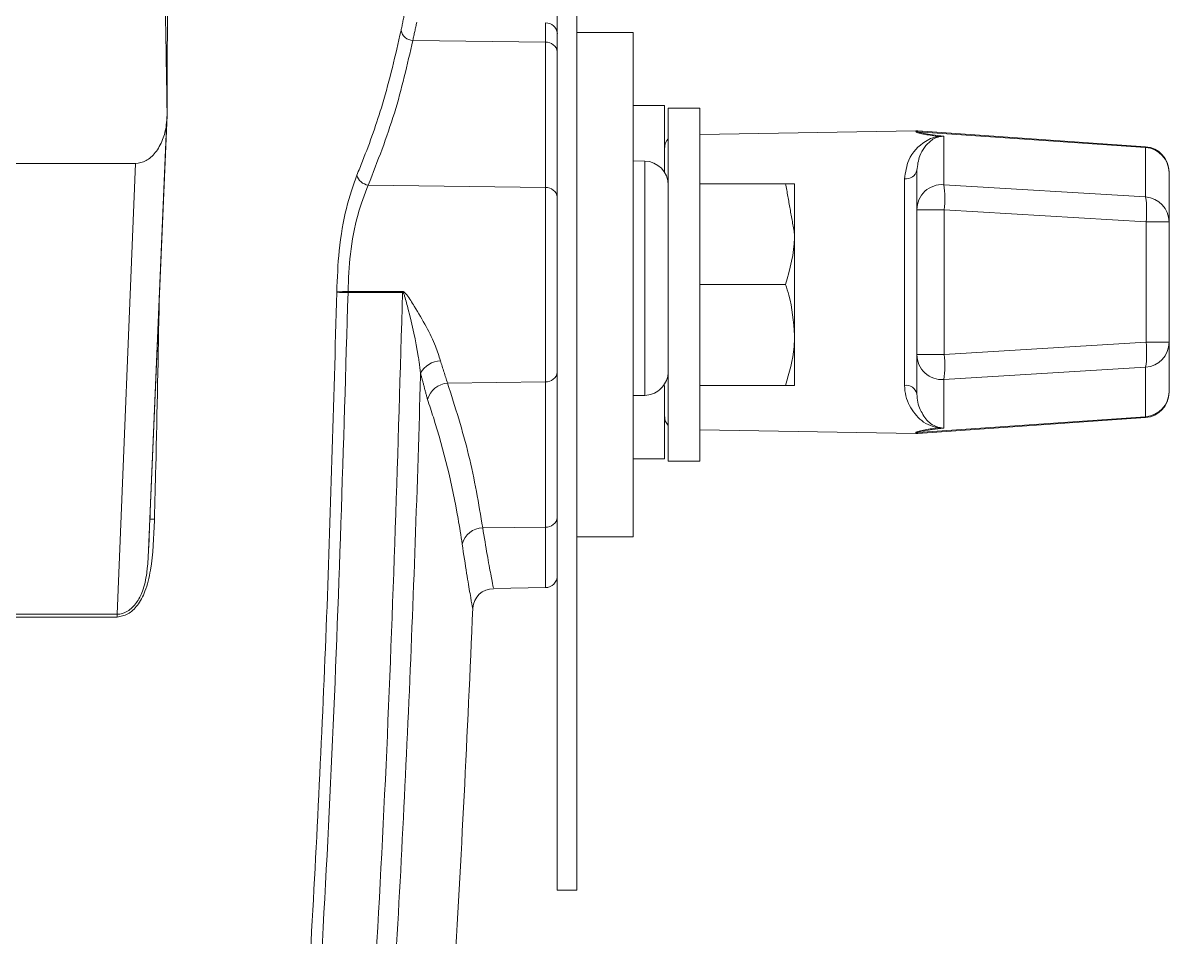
# Model space of a CAD drawing. Extents: x 11 to 120, y 2 to 94.
# Drawn here: x 57.562 to 60.403, y 8.706 to 10.971 of the extents above; entities that cross this region are included whole.
import ezdxf

# ---------------------------------------------------------------- set-up
doc = ezdxf.new("R2010")
doc.units = 0
doc.header["$MEASUREMENT"] = 0
doc.linetypes.add('SLD-Solid', pattern=[0])
doc.layers.add('OBJECT', color=7, linetype='CONTINUOUS')

msp = doc.modelspace()

# ---------------------------------------------------------------- linework, layer by layer
at = {"layer": 'OBJECT', "color": 7, "linetype": 'SLD-Solid', "lineweight": 15}
for p, q in [((58.8865, 11.6225), (58.8865, 8.8225)), ((58.9345, 11.6225), (58.9345, 8.8225)), ((58.857, 10.9229), (58.857, 10.9708)), ((58.9345, 10.9475), (59.0745, 10.9475)), ((59.0745, 10.9475), (59.0745, 9.6975)), ((58.5284, 10.9275), (58.857, 10.9229)), ((58.857, 10.5629), (58.857, 10.9229)), ((59.1525, 10.7663), (59.0745, 10.7663)), ((59.1525, 10.7652), (59.1525, 10.7663)), ((59.1525, 10.6004), (59.1525, 10.7652)), ((57.9195, 10.7425), (57.877, 9.7413)), ((59.2395, 10.76), (59.1615, 10.76)), ((59.1615, 10.76), (59.1615, 9.885)), ((59.2395, 10.76), (59.2395, 9.885)), ((57.8735, 9.6648), (57.9189, 10.7343)), ((59.7748, 10.7037), (59.2395, 10.6944)), ((59.7748, 10.7015), (59.7748, 10.7037)), ((60.3444, 10.6641), (59.7802, 10.7036)), ((59.7802, 10.7036), (59.7802, 10.7013)), ((60.3444, 10.6621), (59.7802, 10.7013)), ((59.8444, 10.6904), (59.8444, 10.5701)), ((60.3444, 10.6621), (60.3444, 10.6641)), ((60.3444, 10.5398), (60.3444, 10.6621)), ((59.1031, 10.6288), (59.0745, 10.6295)), ((59.1031, 10.0482), (59.1031, 10.6288)), ((57.4523, 10.6225), (57.8412, 10.6225)), ((57.8412, 10.6225), (57.7959, 9.506)), ((59.7775, 10.5082), (59.7775, 10.6059)), ((60.4025, 10.6018), (60.4025, 10.6001)), ((60.4025, 10.6001), (60.4025, 10.4778)), ((58.418, 10.5691), (58.857, 10.5629)), ((59.2395, 10.5725), (59.4522, 10.5725)), ((59.4745, 10.4475), (59.4745, 10.5725)), ((59.7468, 10.073), (59.7468, 10.5846)), ((59.8444, 10.5701), (60.3444, 10.5398)), ((58.857, 10.0821), (58.857, 10.5629)), ((59.7775, 10.1494), (59.7775, 10.5082)), ((59.8455, 10.5082), (59.7775, 10.5082)), ((59.8455, 10.5082), (59.8455, 10.1494)), ((60.3455, 10.4778), (59.8455, 10.5082)), ((60.3455, 10.1798), (60.3455, 10.4778)), ((60.4025, 10.4778), (60.3455, 10.4778)), ((60.4025, 10.4778), (60.4025, 10.1798)), ((59.4745, 10.1975), (59.4745, 10.4475)), ((59.2395, 10.3225), (59.4522, 10.3225)), ((58.5032, 10.3054), (58.5032, 10.3032)), ((59.4745, 10.1975), (59.4745, 10.0725)), ((59.8455, 10.1494), (60.3455, 10.1798)), ((60.4025, 10.1798), (60.3455, 10.1798)), ((60.4025, 10.1798), (60.4025, 10.0574)), ((59.8455, 10.1494), (59.7775, 10.1494)), ((59.7775, 10.0516), (59.7775, 10.1494)), ((60.3444, 10.1178), (59.8444, 10.0874)), ((60.3444, 9.9954), (60.3444, 10.1178)), ((59.8444, 10.0874), (59.8444, 9.9672)), ((58.6143, 10.0787), (58.857, 10.0821)), ((58.857, 9.7221), (58.857, 10.0821)), ((59.1525, 9.8913), (59.1525, 10.073)), ((59.2395, 10.0725), (59.4522, 10.0725)), ((60.4025, 10.0574), (60.4025, 10.0558)), ((60.3444, 9.9954), (59.7802, 9.9562)), ((59.7802, 9.954), (60.3444, 9.9934)), ((60.3444, 9.9934), (60.3444, 9.9954)), ((59.2395, 9.9632), (59.7748, 9.9538)), ((59.7748, 9.9538), (59.7748, 9.9561)), ((59.7802, 9.9562), (59.7802, 9.954)), ((59.0745, 9.8913), (59.1525, 9.8913)), ((59.1615, 9.885), (59.2395, 9.885)), ((58.7017, 9.72), (58.857, 9.7221)), ((58.857, 9.572), (58.857, 9.7221)), ((59.0745, 9.6975), (58.9345, 9.6975)), ((58.7281, 9.5698), (58.857, 9.572)), ((58.8865, 8.8225), (58.9345, 8.8225))]:
    msp.add_line(p, q, dxfattribs=at)
for centre, radius, start, end in [((58.8585, 10.9427), 0.0281, 4.3941, 92.9761), ((58.529, 10.9579), 0.0303, 191.2984, 268.9115), ((58.8593, 10.8957), 0.0274, 6.912, 94.7909), ((59.1838, 10.6622), 0.0312, 135.3979, 180), ((59.7759, 10.6412), 0.0625, 86, 91), ((59.7759, 10.6386), 0.0629, 86.0241, 90.994), ((59.8329, 10.6987), 0.00986, 246.0724, 266.1666), ((60.34, 10.6018), 0.0625, 0, 86), ((60.3402, 10.6), 0.0623, 0.1579, 86.1884), ((59.1015, 10.5688), 0.06, 0, 88.5), ((59.7506, 10.6119), 0.0276, 262.0903, 347.5174), ((58.4221, 10.6024), 0.0335, 194.9866, 262.8937), ((59.8398, 10.508), 0.0623, 85.8442, 179.8097), ((59.6169, 10.5351), 0.2301, 353.2667, 8.7439), ((58.8593, 10.5357), 0.0274, 6.912, 94.7909), ((60.1169, 10.5048), 0.2301, 353.2667, 8.7439), ((60.3402, 10.4776), 0.0623, 0.1579, 86.1884), ((58.3616, 10.0606), 0.2448, 88.5658, 95.0902), ((58.3416, 9.3334), 0.9701, 88.4561, 90.1013), ((60.1169, 10.1528), 0.2301, 351.2561, 6.7333), ((60.3402, 10.1799), 0.0623, 273.8116, 359.8421), ((59.8398, 10.1496), 0.0623, 180.1903, 274.1558), ((59.6169, 10.1224), 0.2301, 351.2561, 6.7333), ((58.6006, 10.0732), 0.0611, 93.592, 150.4439), ((58.8593, 10.1094), 0.0274, 265.2091, 353.088), ((58.6198, 10.0212), 0.0578, 95.5328, 162.7293), ((59.7506, 10.0457), 0.0276, 12.4826, 97.9097), ((60.3402, 10.0576), 0.0623, 273.8116, 359.8421), ((60.34, 10.0558), 0.0625, 274, 0), ((59.1838, 9.9954), 0.0312, 180, 224.6021), ((59.7759, 10.019), 0.0629, 269.006, 273.9759), ((59.7759, 10.0163), 0.0625, 269, 274), ((59.8329, 9.9589), 0.00986, 93.8334, 113.9276), ((58.8593, 9.7494), 0.0274, 265.2091, 353.088), ((58.7017, 9.6674), 0.0525, 89.9347, 166.192), ((58.8565, 9.602), 0.03, 271, 0), ((58.7272, 9.5191), 0.05, 88.6793, 177.9452), ((8.0605, 11.6225), 50.66, 356.57061, 357.62256), ((57.8709, 9.4965), 0.0756, 172.7505, 178.1191)]:
    msp.add_arc(centre, radius, start, end, dxfattribs=at)
for centre, major_axis, start_param, end_param in [((65.7351, 10.2874), (5.9549, -0.4139), 3.142107, 3.289008), ((65.7351, 10.3701), (5.9549, 0.4139), 2.994177, 3.141079)]:
    msp.add_ellipse(centre, major_axis=major_axis, ratio=0.007395, start_param=start_param, end_param=end_param, dxfattribs=at)
for points, knots in [([(57.9195, 10.7425), (57.9185, 10.8029), (57.9166, 10.9216), (57.9138, 11.1001), (57.9113, 11.2781), (57.9095, 11.4527), (57.9092, 11.5676), (57.9091, 11.6225)], [0, 0, 0, 0, 0.206019, 0.404831, 0.608657, 0.812864, 1, 1, 1, 1]), ([(58.3897, 10.5937), (58.3945, 10.6053), (58.4182, 10.6636), (58.4602, 10.7825), (58.4852, 10.891), (58.4992, 10.9519)], [0, 0, 0, 0, 0.098894, 0.494584, 1, 1, 1, 1]), ([(58.5284, 10.9275), (58.5147, 10.8673), (58.4872, 10.7467), (58.4411, 10.6284), (58.418, 10.5691)], [0, 0, 0, 0, 0.499048, 1, 1, 1, 1]), ([(57.8412, 10.6225), (57.8501, 10.624), (57.8678, 10.627), (57.8915, 10.6482), (57.9091, 10.6794), (57.9179, 10.7131), (57.919, 10.7343), (57.9195, 10.7425)], [0, 0, 0, 0, 0.217939, 0.435238, 0.661578, 0.868608, 1, 1, 1, 1]), ([(59.7468, 10.5846), (59.7493, 10.6007), (59.7555, 10.6408), (59.7859, 10.6705), (59.8123, 10.6856), (59.8247, 10.6886), (59.8289, 10.6896)], [0, 0, 0, 0, 0.316207, 0.785839, 0.927566, 1, 1, 1, 1]), ([(59.8289, 10.6896), (59.8166, 10.6916), (59.7978, 10.6945), (59.7823, 10.698), (59.7761, 10.7), (59.7753, 10.7009), (59.7748, 10.7015)], [0, 0, 0, 0, 0.495881, 0.76116, 0.830865, 1, 1, 1, 1]), ([(59.8322, 10.6888), (59.8294, 10.6879), (59.8205, 10.6851), (59.8036, 10.6726), (59.7834, 10.6495), (59.7792, 10.6183), (59.7775, 10.6059)], [0, 0, 0, 0, 0.064646, 0.203963, 0.682761, 1, 1, 1, 1]), ([(59.8289, 10.6896), (59.8339, 10.6901), (59.8391, 10.6905), (59.8442, 10.6904), (59.8444, 10.6904)], [0, 0, 0, 0, 0.976245, 1, 1, 1, 1]), ([(59.8444, 10.6904), (59.8443, 10.6904), (59.8403, 10.6902), (59.8362, 10.6895), (59.8322, 10.6888)], [0, 0, 0, 0, 0.023654, 1, 1, 1, 1]), ([(58.3399, 10.3044), (58.3413, 10.3388), (58.3441, 10.4121), (58.3626, 10.5167), (58.3807, 10.5681), (58.3897, 10.5937)], [0, 0, 0, 0, 0.305965, 0.653687, 1, 1, 1, 1]), ([(58.418, 10.5691), (58.4089, 10.5458), (58.3907, 10.4992), (58.372, 10.4037), (58.3691, 10.3367), (58.3678, 10.3053)], [0, 0, 0, 0, 0.347843, 0.695317, 1, 1, 1, 1]), ([(59.4745, 10.5725), (59.4745, 10.5725), (59.4742, 10.5725), (59.4628, 10.5725), (59.4522, 10.5725)], [0, 0, 0, 0, 0.070214, 1, 1, 1, 1]), ([(59.4745, 10.4475), (59.4745, 10.4446), (59.4742, 10.4024), (59.4628, 10.361), (59.4522, 10.3225)], [0, 0, 0, 0, 0.070214, 1, 1, 1, 1]), ([(59.4522, 10.3225), (59.455, 10.3139), (59.4681, 10.2732), (59.4717, 10.2309), (59.4745, 10.1975)], [0, 0, 0, 0, 0.211001, 1, 1, 1, 1]), ([(57.9, 10.2846), (57.8974, 10.147), (57.8939, 9.9661), (57.8891, 9.7853), (57.8879, 9.742)], [0, 0, 0, 0, 0.760607, 1, 1, 1, 1]), ([(58.0156, 5.7356), (58.0179, 5.7554), (58.0298, 5.8547), (58.0781, 6.2719), (58.1475, 6.945), (58.2206, 7.8151), (58.2754, 8.6435), (58.3168, 9.473), (58.3322, 10.0267), (58.3399, 10.3035)], [0, 0, 0, 0, 0.013096, 0.06548, 0.275026, 0.456159, 0.637292, 0.818646, 1, 1, 1, 1]), ([(58.3678, 10.3032), (58.3565, 9.9219), (58.3339, 9.1591), (58.2646, 8.0156), (58.1717, 6.8728), (58.086, 6.1127), (58.0431, 5.7325)], [0, 0, 0, 0, 0.249637, 0.499418, 0.749636, 1, 1, 1, 1]), ([(58.1686, 5.6388), (58.2126, 6.0256), (58.3007, 6.7994), (58.3965, 7.9646), (58.4681, 9.1327), (58.4915, 9.913), (58.5032, 10.3032)], [0, 0, 0, 0, 0.249629, 0.499406, 0.749629, 1, 1, 1, 1]), ([(58.3678, 10.3053), (58.3957, 10.3054), (58.4409, 10.3054), (58.486, 10.3054), (58.5032, 10.3054)], [0, 0, 0, 0, 0.619548, 1, 1, 1, 1]), ([(58.5032, 10.3032), (58.4834, 10.3032), (58.4383, 10.3032), (58.3932, 10.3032), (58.3678, 10.3032)], [0, 0, 0, 0, 0.43736, 1, 1, 1, 1]), ([(58.5032, 10.3054), (58.5038, 10.3054), (58.5052, 10.3052), (58.509, 10.3028), (58.5187, 10.2908), (58.5465, 10.2453), (58.5798, 10.1888), (58.5931, 10.1459), (58.5968, 10.1342)], [0, 0, 0, 0, 0.008656, 0.020056, 0.062766, 0.226499, 0.787566, 1, 1, 1, 1]), ([(58.5032, 10.3032), (58.5033, 10.3032), (58.5036, 10.3032), (58.5044, 10.3027), (58.5064, 10.2998), (58.5108, 10.2856), (58.5244, 10.2332), (58.5368, 10.1783), (58.545, 10.1263), (58.5465, 10.1125), (58.5475, 10.1033)], [0, 0, 0, 0, 0.001968, 0.004635, 0.012569, 0.051252, 0.215812, 0.788411, 0.858959, 1, 1, 1, 1]), ([(59.4745, 10.1975), (59.4743, 10.1877), (59.4732, 10.1454), (59.4613, 10.1042), (59.4522, 10.0725)], [0, 0, 0, 0, 0.231849, 1, 1, 1, 1]), ([(58.5475, 10.1033), (58.5465, 10.0684), (58.5417, 9.8934), (58.5263, 9.4387), (58.4937, 8.7394), (58.4331, 7.8015), (58.3465, 6.7653), (58.2604, 6.0107), (58.2173, 5.6333)], [0, 0, 0, 0, 0.023416, 0.117081, 0.304444, 0.491808, 0.745904, 1, 1, 1, 1]), ([(59.1615, 10.1082), (59.1615, 10.108), (59.1615, 10.1036), (59.1602, 10.0925), (59.1535, 10.076), (59.1402, 10.061), (59.1229, 10.0506), (59.1097, 10.049), (59.1031, 10.0482)], [0, 0, 0, 0, 0.004673, 0.146673, 0.365341, 0.578501, 0.789207, 1, 1, 1, 1]), ([(58.6143, 10.0787), (58.6332, 10.0195), (58.6711, 9.9008), (58.6915, 9.7803), (58.7017, 9.72)], [0, 0, 0, 0, 0.499145, 1, 1, 1, 1]), ([(59.8289, 9.9679), (59.8229, 9.9696), (59.7971, 9.9769), (59.7725, 10.0004), (59.7498, 10.0364), (59.7475, 10.064), (59.7468, 10.073)], [0, 0, 0, 0, 0.109036, 0.471893, 0.829047, 1, 1, 1, 1]), ([(58.6507, 9.68), (58.6474, 9.701), (58.6313, 9.8063), (58.602, 9.926), (58.5696, 10.0236), (58.5647, 10.0384)], [0, 0, 0, 0, 0.17485, 0.874791, 1, 1, 1, 1]), ([(59.7775, 10.0516), (59.778, 10.0448), (59.7796, 10.0232), (59.795, 9.9955), (59.8096, 9.9769), (59.8282, 9.9702), (59.8322, 9.9688)], [0, 0, 0, 0, 0.169973, 0.533452, 0.900124, 1, 1, 1, 1]), ([(59.7748, 9.9561), (59.7754, 9.9567), (59.7769, 9.9583), (59.7936, 9.9622), (59.8132, 9.9655), (59.8271, 9.9677), (59.8289, 9.9679)], [0, 0, 0, 0, 0.169267, 0.444069, 0.927204, 1, 1, 1, 1]), ([(59.8444, 9.9672), (59.8442, 9.9672), (59.8391, 9.967), (59.8339, 9.9675), (59.8289, 9.9679)], [0, 0, 0, 0, 0.023755, 1, 1, 1, 1]), ([(59.8322, 9.9688), (59.8362, 9.9681), (59.8403, 9.9673), (59.8443, 9.9672), (59.8444, 9.9672)], [0, 0, 0, 0, 0.976346, 1, 1, 1, 1]), ([(57.8879, 9.742), (57.8879, 9.7407), (57.8867, 9.6984), (57.8844, 9.6366), (57.8674, 9.5645), (57.8471, 9.5269), (57.8226, 9.5039), (57.8045, 9.5006), (57.7954, 9.499)], [0, 0, 0, 0, 0.01186, 0.400274, 0.577865, 0.721206, 0.860697, 1, 1, 1, 1]), ([(57.8879, 9.742), (57.8843, 9.7419), (57.8772, 9.7418), (57.8771, 9.7414), (57.877, 9.7412)], [0, 0, 0, 0, 0.5, 1, 1, 1, 1]), ([(58.7017, 9.72), (58.7055, 9.6967), (58.7132, 9.6494), (58.7219, 9.6026), (58.7275, 9.5739), (58.7279, 9.5721), (58.7281, 9.5713)], [0, 0, 0, 0, 0.257316, 0.522019, 0.779257, 1, 1, 1, 1]), ([(57.8733, 9.6649), (57.8737, 9.67), (57.8748, 9.6856), (57.8753, 9.7009), (57.8757, 9.7111)], [0, 0, 0, 0, 0.334043, 1, 1, 1, 1]), ([(57.7959, 9.506), (57.7959, 9.506), (57.8045, 9.5059), (57.8217, 9.5113), (57.8436, 9.5318), (57.8551, 9.5542), (57.8644, 9.5804), (57.8682, 9.6), (57.8718, 9.6326), (57.8726, 9.6498), (57.8733, 9.6649)], [0, 0, 0, 0, 0.000011, 0.186263, 0.372494, 0.534266, 0.561751, 0.767838, 0.79602, 1, 1, 1, 1]), ([(58.6765, 9.5211), (58.6764, 9.5219), (58.6761, 9.5236), (58.6707, 9.5538), (58.662, 9.6041), (58.6545, 9.6544), (58.6507, 9.68)], [0, 0, 0, 0, 0.211673, 0.476697, 0.734564, 1, 1, 1, 1]), ([(57.7954, 9.499), (57.7522, 9.499), (57.6657, 9.4989), (57.4783, 9.4989), (57.3209, 9.499), (57.2163, 9.499)], [0, 0, 0, 0, 0.251148, 0.502295, 1, 1, 1, 1]), ([(57.2167, 9.506), (57.2167, 9.506), (57.3242, 9.506), (57.4784, 9.5061), (57.6659, 9.5061), (57.7537, 9.5061), (57.7959, 9.506), (57.7959, 9.506)], [0, 0, 0, 0, 0.000003, 0.497705, 0.748853, 0.999997, 1, 1, 1, 1])]:
    msp.add_open_spline(points, degree=3, knots=knots, dxfattribs=at)
for points in [[(57.9218, 11.5501), (57.9195, 10.7425)], [(58.4992, 10.9519), (58.5089, 10.9986)], [(58.5382, 10.9725), (58.5284, 10.9275)], [(59.4522, 10.5725), (59.4745, 10.4475)], [(58.3399, 10.3035), (58.3399, 10.3044)], [(58.3678, 10.3053), (58.3678, 10.3032)], [(58.5968, 10.1342), (58.6143, 10.0787)], [(58.5647, 10.0384), (58.5475, 10.1033)], [(59.4522, 10.0725), (59.4745, 10.0725)], [(59.0745, 10.0475), (59.1031, 10.0482)], [(57.877, 9.7412), (57.8774, 9.7577)]]:
    msp.add_open_spline(points, degree=1, dxfattribs=at)

doc.saveas('drawing.dxf')
